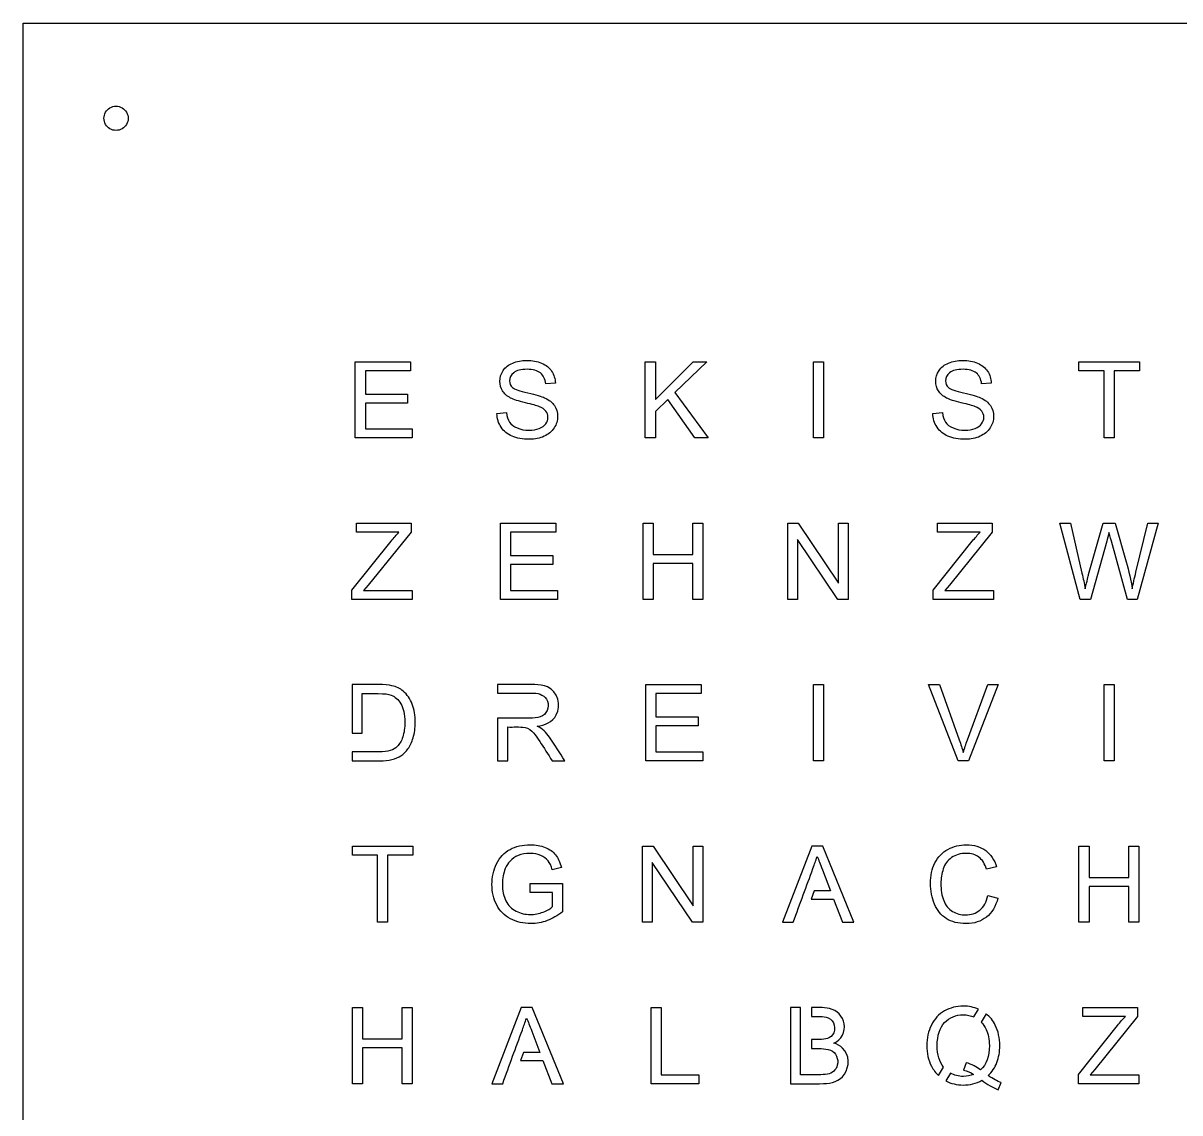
# Model space of a CAD drawing. Extents: x 0 to 450, y 0 to 450.
# Drawn here: x 0 to 238.8, y 225 to 450 of the extents above; entities that cross this region are included whole.
import ezdxf

# ---------------------------------------------------------------- set-up
doc = ezdxf.new("R2010")
doc.units = 0
doc.layers.get('0').update_dxf_attribs({"linetype": 'CONTINUOUS'})

msp = doc.modelspace()

# ---------------------------------------------------------------- linework, layer by layer
at = {"color": 7}
for p, q in [((0, 450), (450, 450)), ((0, 0), (0, 450)), ((21.679176, 430.345919), (21.679176, 430.345919)), ((68.571755, 364.345918), (68.571755, 380.093965)), ((68.571755, 380.093965), (79.958474, 380.093965)), ((79.958474, 380.093965), (79.958474, 378.235566)), ((128.442847, 364.345918), (128.442847, 380.093965)), ((128.442847, 380.093965), (130.526837, 380.093965)), ((130.526837, 380.093965), (130.526837, 372.284395)), ((130.526837, 372.284395), (138.347147, 380.093965)), ((141.172337, 380.093965), (134.565897, 373.713106)), ((138.347147, 380.093965), (141.172337, 380.093965)), ((163.180157, 364.345918), (163.180157, 380.093965)), ((163.180157, 380.093965), (165.264137, 380.093965)), ((165.264137, 380.093965), (165.264137, 364.345918)), ((217.970197, 378.235566), (217.970197, 380.093965)), ((217.970197, 380.093965), (230.452617, 380.093965)), ((230.452617, 380.093965), (230.452617, 378.235566)), ((79.958474, 378.235566), (70.655739, 378.235566)), ((70.655739, 378.235566), (70.655739, 373.412324)), ((223.158667, 378.235566), (217.970197, 378.235566)), ((223.158667, 364.345918), (223.158667, 378.235566)), ((230.452617, 378.235566), (225.242657, 378.235566)), ((225.242657, 378.235566), (225.242657, 364.345918)), ((109.883277, 375.657441), (107.885227, 375.507051)), ((199.883277, 375.657441), (197.885227, 375.507051)), ((70.655739, 373.412324), (79.367654, 373.412324)), ((79.367654, 373.412324), (79.367654, 371.564668)), ((134.565897, 373.713106), (141.462377, 364.345918)), ((79.367654, 371.564668), (70.655739, 371.564668)), ((70.655739, 371.564668), (70.655739, 366.204316)), ((133.104957, 372.316621), (130.526837, 369.802949)), ((138.712377, 364.345918), (133.104957, 372.316621)), ((97.819802, 369.405488), (99.785627, 369.577363)), ((97.819802, 369.405488), (97.819802, 369.405488)), ((130.526837, 369.802949), (130.526837, 364.345918)), ((187.819797, 369.405488), (189.785627, 369.577363)), ((187.819797, 369.405488), (187.819797, 369.405488)), ((70.655739, 366.204316), (80.323708, 366.204316)), ((80.323708, 366.204316), (80.323708, 364.345918)), ((80.323708, 364.345918), (68.571755, 364.345918)), ((130.526837, 364.345918), (128.442847, 364.345918)), ((141.462377, 364.345918), (138.712377, 364.345918)), ((165.264137, 364.345918), (163.180157, 364.345918)), ((225.242657, 364.345918), (223.158667, 364.345918)), ((68.808083, 344.902218), (68.808083, 346.760618)), ((68.808083, 346.760618), (80.08738, 346.760618)), ((80.08738, 346.760618), (80.08738, 344.902218)), ((98.571755, 331.012578), (98.571755, 346.760618)), ((98.571755, 346.760618), (109.958477, 346.760618)), ((109.958477, 346.760618), (109.958477, 344.902218)), ((127.991677, 331.012578), (127.991677, 346.760618)), ((127.991677, 346.760618), (130.075657, 346.760618)), ((130.075657, 346.760618), (130.075657, 340.293828)), ((138.261207, 340.293828), (138.261207, 346.760618)), ((138.261207, 346.760618), (140.345197, 346.760618)), ((140.345197, 346.760618), (140.345197, 331.012578)), ((157.905737, 331.012578), (157.905737, 346.760618)), ((157.905737, 346.760618), (160.043437, 346.760618)), ((160.043437, 346.760618), (168.314917, 334.396368)), ((168.314917, 334.396368), (168.314917, 346.760618)), ((168.314917, 346.760618), (170.312967, 346.760618)), ((170.312967, 346.760618), (170.312967, 331.012578)), ((188.808087, 344.902218), (188.808087, 346.760618)), ((188.808087, 346.760618), (200.087377, 346.760618)), ((200.087377, 346.760618), (200.087377, 344.902218)), ((218.249487, 331.012578), (214.070777, 346.760618)), ((214.070777, 346.760618), (216.208477, 346.760618)), ((216.208477, 346.760618), (218.603977, 336.437378)), ((219.978977, 336.125858), (222.976047, 346.760618)), ((222.976047, 346.760618), (225.489727, 346.760618)), ((225.489727, 346.760618), (227.745587, 338.789918)), ((229.754377, 336.641478), (232.225077, 346.760618)), ((234.319797, 346.760618), (230.001447, 331.012578)), ((232.225077, 346.760618), (234.319797, 346.760618)), ((77.595193, 344.902218), (68.808083, 344.902218)), ((80.08738, 344.902218), (71.24656, 333.977418)), ((109.958477, 344.902218), (100.655737, 344.902218)), ((100.655737, 344.902218), (100.655737, 340.078978)), ((197.595197, 344.902218), (188.808087, 344.902218)), ((200.087377, 344.902218), (191.246557, 333.977418)), ((67.894997, 332.946168), (75.96238, 343.033078)), ((168.175267, 331.012578), (159.903787, 343.387578)), ((159.903787, 343.387578), (159.903787, 331.012578)), ((187.894997, 332.946168), (195.962377, 343.033078)), ((223.717267, 343.011598), (220.376447, 331.012578)), ((227.992657, 331.012578), (224.673317, 343.011598)), ((100.655737, 340.078978), (109.367657, 340.078978)), ((109.367657, 340.078978), (109.367657, 338.231328)), ((130.075657, 340.293828), (138.261207, 340.293828)), ((109.367657, 338.231328), (100.655737, 338.231328)), ((100.655737, 338.231328), (100.655737, 332.870968)), ((138.261207, 338.435428), (130.075657, 338.435428)), ((130.075657, 338.435428), (130.075657, 331.012578)), ((138.261207, 331.012578), (138.261207, 338.435428)), ((67.894997, 331.012578), (67.894997, 332.946168)), ((71.24656, 333.977418), (70.290505, 332.870968)), ((70.290505, 332.870968), (80.345193, 332.870968)), ((80.345193, 332.870968), (80.345193, 331.012578)), ((100.655737, 332.870968), (110.323707, 332.870968)), ((110.323707, 332.870968), (110.323707, 331.012578)), ((187.894997, 331.012578), (187.894997, 332.946168)), ((191.246557, 333.977418), (190.290507, 332.870968)), ((190.290507, 332.870968), (200.345197, 332.870968)), ((200.345197, 332.870968), (200.345197, 331.012578)), ((80.345193, 331.012578), (67.894997, 331.012578)), ((110.323707, 331.012578), (98.571755, 331.012578)), ((130.075657, 331.012578), (127.991677, 331.012578)), ((140.345197, 331.012578), (138.261207, 331.012578)), ((159.903787, 331.012578), (157.905737, 331.012578)), ((170.312967, 331.012578), (168.175267, 331.012578)), ((200.345197, 331.012578), (187.894997, 331.012578)), ((220.376447, 331.012578), (218.249487, 331.012578)), ((230.001447, 331.012578), (227.992657, 331.012578)), ((67.927121, 313.42745), (67.927121, 303.37587)), ((73.352114, 313.42742), (67.927121, 313.42745)), ((97.959397, 313.42794), (97.959397, 313.42746)), ((128.571757, 297.679248), (128.571757, 313.427298)), ((128.571757, 313.427298), (139.958477, 313.427298)), ((139.958477, 313.427298), (139.958477, 311.568898)), ((163.180157, 297.679248), (163.180157, 313.427298)), ((163.180157, 313.427298), (165.264137, 313.427298)), ((165.264137, 313.427298), (165.264137, 297.679248)), ((193.029767, 297.679248), (186.928197, 313.427298)), ((186.928197, 313.427298), (189.184057, 313.427298)), ((189.184057, 313.427298), (193.276837, 301.986868)), ((194.952617, 301.986868), (199.206517, 313.427298)), ((201.333477, 313.427298), (195.167457, 297.679248)), ((199.206517, 313.427298), (201.333477, 313.427298)), ((223.180157, 297.679248), (223.180157, 313.427298)), ((223.180157, 313.427298), (225.264137, 313.427298)), ((225.264137, 313.427298), (225.264137, 297.679248)), ((70.011234, 303.37587), (70.011234, 311.56865)), ((70.011234, 311.56865), (73.319557, 311.56865)), ((139.958477, 311.568898), (130.655737, 311.568898)), ((130.655737, 311.568898), (130.655737, 306.745648)), ((130.655737, 306.745648), (139.367657, 306.745648)), ((139.367657, 306.745648), (139.367657, 304.897998)), ((67.927121, 303.37587), (70.011234, 303.37587)), ((139.367657, 304.897998), (130.655737, 304.897998)), ((130.655737, 304.897998), (130.655737, 299.537648)), ((70.011234, 299.53886), (67.927121, 299.53886)), ((67.927121, 299.53886), (67.927121, 297.67903)), ((70.011234, 299.53786), (70.011234, 299.53886)), ((73.373302, 299.53786), (70.011234, 299.53786)), ((130.655737, 299.537648), (140.323707, 299.537648)), ((140.323707, 299.537648), (140.323707, 297.679248)), ((67.927121, 297.67903), (73.60998, 297.67903)), ((140.323707, 297.679248), (128.571757, 297.679248)), ((165.264137, 297.679248), (163.180157, 297.679248)), ((195.167457, 297.679248), (193.029767, 297.679248)), ((225.264137, 297.679248), (223.180157, 297.679248)), ((67.970193, 278.235568), (67.970193, 280.093968)), ((67.970193, 280.093968), (80.452614, 280.093968)), ((80.452614, 280.093968), (80.452614, 278.235568)), ((127.905737, 264.345918), (127.905737, 280.093968)), ((127.905737, 280.093968), (130.043437, 280.093968)), ((130.043437, 280.093968), (138.314917, 267.729708)), ((138.314917, 267.729708), (138.314917, 280.093968)), ((138.314917, 280.093968), (140.312967, 280.093968)), ((140.312967, 280.093968), (140.312967, 264.345918)), ((162.84691, 280.09409), (156.79922, 264.34569)), ((165.09225, 280.09409), (162.84691, 280.09409)), ((171.53734, 264.34569), (165.09225, 280.09409)), ((217.991677, 264.345918), (217.991677, 280.093968)), ((217.991677, 280.093968), (220.075657, 280.093968)), ((220.075657, 280.093968), (220.075657, 273.627168)), ((228.261207, 273.627168), (228.261207, 280.093968)), ((228.261207, 280.093968), (230.345197, 280.093968)), ((230.345197, 280.093968), (230.345197, 264.345918)), ((73.158669, 278.235568), (67.970193, 278.235568)), ((73.158669, 264.345918), (73.158669, 278.235568)), ((80.452614, 278.235568), (75.242654, 278.235568)), ((75.242654, 278.235568), (75.242654, 264.345918)), ((111.129377, 275.689718), (109.249487, 275.174098)), ((138.175267, 264.345918), (129.903787, 276.720918)), ((129.903787, 276.720918), (129.903787, 264.345918)), ((165.03851, 275.17397), (166.68234, 270.81248)), ((200.978977, 275.775608), (198.927227, 275.292208)), ((104.694807, 272.370328), (111.365697, 272.381128)), ((104.694807, 270.522678), (104.694807, 272.370328)), ((111.365697, 272.381128), (111.365697, 266.537378)), ((220.075657, 273.627168), (228.261207, 273.627168)), ((109.324687, 270.522728), (104.694807, 270.522678)), ((109.324687, 267.590108), (109.324687, 270.522728)), ((163.32595, 270.81248), (162.71152, 269.11543)), ((166.68234, 270.81248), (163.32595, 270.81248)), ((199.163547, 269.867398), (201.247537, 269.341038)), ((199.163547, 269.867398), (199.163547, 269.867398)), ((228.261207, 271.768768), (220.075657, 271.768768)), ((220.075657, 271.768768), (220.075657, 264.345918)), ((228.261207, 264.345918), (228.261207, 271.768768)), ((162.71152, 269.11543), (167.32674, 269.11543)), ((167.32674, 269.11543), (169.16332, 264.34569)), ((75.242654, 264.345918), (73.158669, 264.345918)), ((129.903787, 264.345918), (127.905737, 264.345918)), ((140.312967, 264.345918), (138.175267, 264.345918)), ((156.79922, 264.34569), (159.012, 264.34569)), ((169.16332, 264.34569), (171.53734, 264.34569)), ((220.075657, 264.345918), (217.991677, 264.345918)), ((230.345197, 264.345918), (228.261207, 264.345918)), ((67.991677, 231.012588), (67.991677, 246.760638)), ((67.991677, 246.760638), (70.075661, 246.760638)), ((70.075661, 246.760638), (70.075661, 240.293838)), ((78.261208, 240.293838), (78.261208, 246.760638)), ((78.261208, 246.760638), (80.345193, 246.760638)), ((80.345193, 246.760638), (80.345193, 231.012588)), ((102.84695, 246.76072), (96.799262, 231.01284)), ((105.0923, 246.76072), (102.84695, 246.76072)), ((111.53738, 231.01284), (105.0923, 246.76072)), ((129.667457, 231.012588), (129.667457, 246.760638)), ((129.667457, 246.760638), (131.751447, 246.760638)), ((131.751447, 246.760638), (131.751447, 232.870988)), ((160.52764, 246.76071), (158.44301, 246.76071)), ((158.44301, 246.76071), (158.44301, 231.01283)), ((162.77663, 246.76071), (162.77663, 244.90242)), ((164.44574, 246.76128), (164.44578, 246.76124)), ((194.11477, 247.03977), (194.11477, 247.03977)), ((196.29242, 244.79598), (197.26032, 246.40002)), ((218.808087, 244.902238), (218.808087, 246.760638)), ((218.808087, 246.760638), (230.087377, 246.760638)), ((230.087377, 246.760638), (230.087377, 244.902238)), ((198.84782, 245.44607), (197.81739, 243.73817)), ((198.84782, 245.44607), (198.84782, 245.44607)), ((227.595197, 244.902238), (218.808087, 244.902238)), ((230.087377, 244.902238), (221.246557, 233.977438)), ((105.03855, 241.84061), (106.68186, 237.47963)), ((217.894997, 232.946188), (225.962377, 243.033098)), ((70.075661, 240.293838), (78.261208, 240.293838)), ((162.77663, 240.14354), (162.77663, 238.28112)), ((78.261208, 238.435438), (70.075661, 238.435438)), ((70.075661, 238.435438), (70.075661, 231.012588)), ((78.261208, 231.012588), (78.261208, 238.435438)), ((103.32341, 237.47963), (102.71053, 235.78206)), ((106.68186, 237.47963), (103.32341, 237.47963)), ((102.71053, 235.78206), (107.32678, 235.78206)), ((107.32678, 235.78206), (109.16337, 231.01284)), ((188.98382, 232.68354), (190.0282, 234.41419)), ((194.67339, 235.36297), (194.16851, 233.84833)), ((131.751447, 232.870988), (139.507297, 232.870988)), ((139.507297, 232.870988), (139.507297, 231.012588)), ((162.47432, 232.87112), (160.52664, 232.87112)), ((191.4555, 233.19514), (190.49845, 231.60867)), ((217.894997, 231.012588), (217.894997, 232.946188)), ((221.246557, 233.977438), (220.290507, 232.870988)), ((220.290507, 232.870988), (230.345197, 232.870988)), ((230.345197, 232.870988), (230.345197, 231.012588)), ((70.075661, 231.012588), (67.991677, 231.012588)), ((80.345193, 231.012588), (78.261208, 231.012588)), ((96.799262, 231.01284), (99.012047, 231.01284)), ((109.16337, 231.01284), (111.53738, 231.01284)), ((139.507297, 231.012588), (129.667457, 231.012588)), ((201.3226, 229.78811), (201.93497, 231.23815)), ((230.345197, 231.012588), (217.894997, 231.012588))]:
    msp.add_line(p, q, dxfattribs=at)
for points in [[(16.679176, 430.345919), (16.679176, 431.239083), (17.155673, 432.064401), (17.929176, 432.510983)], [(17.929176, 432.510983), (18.702679, 432.957565), (19.655673, 432.957565), (20.429176, 432.510983)], [(20.429176, 432.510983), (21.202679, 432.064401), (21.679176, 431.239083), (21.679176, 430.345919)], [(17.929176, 428.180855), (17.155673, 428.627437), (16.679176, 429.452755), (16.679176, 430.345919)], [(21.679176, 430.345919), (21.679176, 429.452755), (21.202679, 428.627437), (20.429176, 428.180855)], [(20.429176, 428.180855), (19.655673, 427.734274), (18.702679, 427.734274), (17.929176, 428.180855)], [(99.098122, 378.246309), (99.549292, 378.940971), (100.208147, 379.467338), (101.074687, 379.82541)], [(101.074687, 379.82541), (101.94122, 380.183484), (102.904437, 380.36252), (103.964337, 380.36252)], [(103.964337, 380.36252), (105.13165, 380.36252), (106.159317, 380.172742), (107.047337, 379.793184)], [(107.047337, 379.793184), (107.942523, 379.420788), (108.630023, 378.869356), (109.109837, 378.138887)], [(189.098127, 378.246309), (189.549293, 378.940971), (190.208147, 379.467338), (191.074687, 379.82541)], [(191.074687, 379.82541), (191.94122, 380.183484), (192.904437, 380.36252), (193.964337, 380.36252)], [(193.964337, 380.36252), (195.13165, 380.36252), (196.159317, 380.172742), (197.047337, 379.793184)], [(197.047337, 379.793184), (197.942523, 379.420788), (198.630023, 378.869356), (199.109837, 378.138887)], [(98.421364, 376.022676), (98.421364, 376.817598), (98.64695, 377.558809), (99.098122, 378.246309)], [(101.289527, 377.827363), (100.716613, 377.36903), (100.430157, 376.814017), (100.430157, 376.162324)], [(104.050267, 378.525606), (102.789853, 378.525606), (101.869607, 378.292859), (101.289527, 377.827363)], [(106.789527, 377.76291), (106.17364, 378.271374), (105.260553, 378.525606), (104.050267, 378.525606)], [(107.885227, 375.507051), (107.777807, 376.502494), (107.412573, 377.254447), (106.789527, 377.76291)], [(109.109837, 378.138887), (109.589657, 377.408419), (109.84747, 376.58127), (109.883277, 375.657441)], [(188.421367, 376.022676), (188.421367, 376.817598), (188.646953, 377.558809), (189.098127, 378.246309)], [(191.289527, 377.827363), (190.716613, 377.36903), (190.430157, 376.814017), (190.430157, 376.162324)], [(194.050267, 378.525606), (192.789853, 378.525606), (191.869607, 378.292859), (191.289527, 377.827363)], [(196.789527, 377.76291), (196.17364, 378.271374), (195.260553, 378.525606), (194.050267, 378.525606)], [(197.885227, 375.507051), (197.777807, 376.502494), (197.412573, 377.254447), (196.789527, 377.76291)], [(199.109837, 378.138887), (199.589657, 377.408419), (199.84747, 376.58127), (199.883277, 375.657441)], [(98.969216, 374.056856), (98.603981, 374.644096), (98.421364, 375.299369), (98.421364, 376.022676)], [(100.430157, 376.162324), (100.430157, 375.596569), (100.634257, 375.131074), (101.042457, 374.76584)], [(188.969217, 374.056856), (188.603983, 374.644096), (188.421367, 375.299369), (188.421367, 376.022676)], [(190.430157, 376.162324), (190.430157, 375.596569), (190.634257, 375.131074), (191.042457, 374.76584)], [(100.655737, 372.595918), (99.903783, 372.989798), (99.34161, 373.476778), (98.969216, 374.056856)], [(103.695777, 371.607637), (102.249163, 371.958549), (101.235817, 372.287976), (100.655737, 372.595918)], [(101.042457, 374.76584), (101.443497, 374.400606), (102.48907, 374.024629), (104.179177, 373.63791)], [(104.179177, 373.63791), (105.876443, 373.258353), (107.04018, 372.925345), (107.670387, 372.638887)], [(107.670387, 372.638887), (108.587053, 372.216361), (109.26381, 371.679252), (109.700657, 371.027559)], [(190.655737, 372.595918), (189.903783, 372.989798), (189.34161, 373.476778), (188.969217, 374.056856)], [(193.695777, 371.607637), (192.249163, 371.958549), (191.235817, 372.287976), (190.655737, 372.595918)], [(191.042457, 374.76584), (191.443497, 374.400606), (192.48907, 374.024629), (194.179177, 373.63791)], [(194.179177, 373.63791), (195.876443, 373.258353), (197.04018, 372.925345), (197.670387, 372.638887)], [(197.670387, 372.638887), (198.587053, 372.216361), (199.26381, 371.679252), (199.700657, 371.027559)], [(106.499487, 370.844941), (106.07696, 371.009655), (105.14239, 371.263887), (103.695777, 371.607637)], [(107.917457, 369.910371), (107.630997, 370.282767), (107.15834, 370.594291), (106.499487, 370.844941)], [(109.700657, 371.027559), (110.13751, 370.383028), (110.355937, 369.638236), (110.355937, 368.793184)], [(196.499487, 370.844941), (196.07696, 371.009655), (195.14239, 371.263887), (193.695777, 371.607637)], [(197.917457, 369.910371), (197.630997, 370.282767), (197.15834, 370.594291), (196.499487, 370.844941)], [(199.700657, 371.027559), (200.13751, 370.383028), (200.355937, 369.638236), (200.355937, 368.793184)], [(98.679177, 366.569551), (98.134906, 367.407442), (97.848448, 368.352754), (97.819802, 369.405488)], [(99.785627, 369.577363), (99.87872, 368.789603), (100.093563, 368.141491), (100.430157, 367.633027)], [(107.895977, 367.267793), (108.196757, 367.683158), (108.347147, 368.13433), (108.347147, 368.621309)], [(108.347147, 368.621309), (108.347147, 369.11545), (108.203917, 369.545137), (107.917457, 369.910371)], [(110.355937, 368.793184), (110.355937, 367.955294), (110.116027, 367.163952), (109.636207, 366.41916)], [(188.679177, 366.569551), (188.134903, 367.407442), (187.848443, 368.352754), (187.819797, 369.405488)], [(189.785627, 369.577363), (189.87872, 368.789603), (190.093563, 368.141491), (190.430157, 367.633027)], [(197.895977, 367.267793), (198.196757, 367.683158), (198.347147, 368.13433), (198.347147, 368.621309)], [(198.347147, 368.621309), (198.347147, 369.11545), (198.203917, 369.545137), (197.917457, 369.910371)], [(200.355937, 368.793184), (200.355937, 367.955294), (200.116027, 367.163952), (199.636207, 366.41916)], [(100.945777, 364.70041), (99.986143, 365.115775), (99.23061, 365.738822), (98.679177, 366.569551)], [(100.430157, 367.633027), (100.773903, 367.131725), (101.30385, 366.723522), (102.019997, 366.408418)], [(102.019997, 366.408418), (102.736143, 366.100476), (103.541807, 365.946504), (104.436987, 365.946504)], [(104.436987, 365.946504), (105.231913, 365.946504), (105.933737, 366.064668), (106.542457, 366.300996)], [(106.542457, 366.300996), (107.151183, 366.537324), (107.602357, 366.85959), (107.895977, 367.267793)], [(109.636207, 366.41916), (109.156387, 365.68153), (108.465307, 365.105033), (107.562967, 364.689668)], [(190.945777, 364.70041), (189.986143, 365.115775), (189.23061, 365.738822), (188.679177, 366.569551)], [(190.430157, 367.633027), (190.773903, 367.131725), (191.30385, 366.723522), (192.019997, 366.408418)], [(192.019997, 366.408418), (192.736143, 366.100476), (193.541807, 365.946504), (194.436987, 365.946504)], [(194.436987, 365.946504), (195.231913, 365.946504), (195.933737, 366.064668), (196.542457, 366.300996)], [(196.542457, 366.300996), (197.151183, 366.537324), (197.602357, 366.85959), (197.895977, 367.267793)], [(199.636207, 366.41916), (199.156387, 365.68153), (198.465307, 365.105033), (197.562967, 364.689668)], [(104.533667, 364.077363), (103.10854, 364.077363), (101.912577, 364.285046), (100.945777, 364.70041)], [(107.562967, 364.689668), (106.667787, 364.281465), (105.65802, 364.077363), (104.533667, 364.077363)], [(194.533667, 364.077363), (193.10854, 364.077363), (191.912577, 364.285046), (190.945777, 364.70041)], [(197.562967, 364.689668), (196.667787, 364.281465), (195.65802, 364.077363), (194.533667, 364.077363)], [(75.96238, 343.033078), (76.535296, 343.749225), (77.079567, 344.372272), (77.595193, 344.902218)], [(195.962377, 343.033078), (196.535297, 343.749225), (197.07957, 344.372272), (197.595197, 344.902218)], [(224.179177, 344.859258), (224.014463, 344.135952), (223.860493, 343.520065), (223.717267, 343.011598)], [(224.673317, 343.011598), (224.394023, 344.014205), (224.22931, 344.630092), (224.179177, 344.859258)], [(227.745587, 338.789918), (228.31134, 336.813358), (228.719543, 334.954958), (228.970197, 333.214718)], [(218.603977, 336.437378), (218.86179, 335.355998), (219.083797, 334.281778), (219.269997, 333.214718)], [(219.269997, 333.214718), (219.671037, 334.897665), (219.907363, 335.868045), (219.978977, 336.125858)], [(228.970197, 333.214718), (229.170717, 334.210165), (229.43211, 335.352418), (229.754377, 336.641478)], [(76.15556, 313.2016), (75.51103, 313.35198), (74.576722, 313.42742), (73.352114, 313.42742)], [(78.465497, 312.0735), (77.828126, 312.61777), (77.057903, 312.99391), (76.15556, 313.2016)], [(102.88478, 313.42794), (101.24299, 313.42794), (99.601187, 313.42794), (97.959397, 313.42794)], [(97.959397, 313.42746), (97.959397, 312.84799), (97.959397, 312.26852), (97.959397, 311.68906)], [(108.27852, 312.94306), (106.56083, 313.60835), (104.6873, 313.38626), (102.88478, 313.42794)], [(110.0819, 307.1583), (111.12778, 309.13575), (110.39334, 312.0093), (108.27852, 312.94306)], [(73.319557, 311.56865), (74.55849, 311.56865), (75.457441, 311.46155), (76.016034, 311.24671)], [(76.016034, 311.24671), (76.789472, 310.94593), (77.444697, 310.35138), (77.981807, 309.46335)], [(80.323782, 309.37754), (79.915578, 310.47324), (79.296225, 311.37168), (78.465497, 312.0735)], [(97.959397, 311.68906), (100.45661, 311.68106), (102.95206, 311.70016), (105.45069, 311.67576)], [(105.45069, 311.67576), (106.57662, 311.65416), (107.83724, 311.17345), (108.24454, 310.03191)], [(77.981807, 309.46335), (78.526076, 308.5825), (78.798292, 307.31847), (78.798292, 305.67134)], [(80.947, 305.63927), (80.947, 307.04291), (80.739146, 308.289), (80.323782, 309.37754)], [(108.24454, 310.03191), (108.73776, 308.77779), (108.0683, 307.18111), (106.75731, 306.76742)], [(102.46569, 306.477), (100.96077, 306.475), (99.463807, 306.481), (97.959397, 306.48)], [(97.959397, 306.48), (97.959397, 303.5465), (97.959397, 300.613), (97.959397, 297.6795)], [(106.75731, 306.76742), (105.36917, 306.33136), (103.89757, 306.5185), (102.46569, 306.477)], [(106.11291, 304.845), (107.66482, 305.03005), (109.33314, 305.69143), (110.0819, 307.1583)], [(78.798292, 305.67134), (78.798292, 304.48254), (78.658494, 303.46911), (78.379198, 302.63121)], [(80.527903, 302.45962), (80.8072, 303.38344), (80.947, 304.4433), (80.947, 305.63927)], [(100.04351, 304.67287), (101.2357, 304.64937), (102.43467, 304.73347), (103.62055, 304.59747)], [(100.04351, 297.6795), (100.04351, 300.01063), (100.04351, 302.34175), (100.04351, 304.67287)], [(103.62055, 304.59747), (105.07636, 304.24128), (105.84033, 302.82962), (106.64532, 301.70127)], [(108.68503, 302.56829), (108.0056, 303.50025), (107.19727, 304.38984), (106.11291, 304.845)], [(78.379198, 302.63121), (78.10706, 301.80048), (77.724055, 301.1384), (77.229914, 300.64426)], [(79.453552, 300.16053), (79.8904, 300.76925), (80.248606, 301.53579), (80.527903, 302.45962)], [(106.64532, 301.70127), (107.5195, 300.37163), (108.35898, 299.01955), (109.21711, 297.67954)], [(111.83814, 297.67954), (110.78297, 299.30635), (109.77357, 300.96379), (108.68503, 302.56829)], [(193.276837, 301.986868), (193.606263, 301.070202), (193.881977, 300.210825), (194.103977, 299.408738)], [(194.103977, 299.408738), (194.34747, 300.268112), (194.63035, 301.127488), (194.952617, 301.986868)], [(75.811911, 299.82777), (75.224671, 299.63441), (74.411712, 299.53786), (73.373302, 299.53786)], [(77.229914, 300.64426), (76.879002, 300.29334), (76.406313, 300.02113), (75.811911, 299.82777)], [(76.134372, 297.94774), (76.872004, 298.12678), (77.498736, 298.38844), (78.014361, 298.73219)], [(78.014361, 298.73219), (78.537149, 299.08311), (79.016701, 299.55897), (79.453552, 300.16053)], [(73.60998, 297.67903), (74.562453, 297.67903), (75.403905, 297.76873), (76.134372, 297.94774)], [(97.959397, 297.6795), (98.6541, 297.6795), (99.348807, 297.6795), (100.04351, 297.6795)], [(109.21711, 297.67954), (110.09079, 297.67954), (110.96446, 297.67954), (111.83814, 297.67954)], [(100.526837, 279.395768), (101.729957, 280.040302), (103.115697, 280.362568), (104.684057, 280.362568)], [(104.684057, 280.362568), (105.82273, 280.362568), (106.8504, 280.176372), (107.767067, 279.803978)], [(107.767067, 279.803978), (108.690893, 279.438745), (109.4142, 278.926702), (109.936987, 278.267848)], [(190.935037, 279.406468), (192.09519, 280.043835), (193.36993, 280.362518), (194.759257, 280.362518)], [(194.759257, 280.362518), (196.334777, 280.362518), (197.659647, 279.961478), (198.733867, 279.159398)], [(97.755349, 276.430928), (98.39988, 277.762962), (99.323709, 278.751242), (100.526837, 279.395768)], [(102.224097, 278.138938), (101.529437, 277.852478), (100.967263, 277.472922), (100.537577, 277.000268)], [(104.694807, 278.579368), (103.742327, 278.579368), (102.918757, 278.432558), (102.224097, 278.138938)], [(106.864727, 278.160418), (106.213033, 278.439718), (105.489727, 278.579368), (104.694807, 278.579368)], [(108.368627, 277.064718), (108.01772, 277.523052), (107.51642, 277.888285), (106.864727, 278.160418)], [(109.249487, 275.174098), (109.01316, 275.976178), (108.71954, 276.606385), (108.368627, 277.064718)], [(109.936987, 278.267848), (110.459773, 277.608988), (110.857237, 276.749612), (111.129377, 275.689718)], [(163.07274, 275.43184), (163.42043, 276.44482), (163.59797, 276.92736), (163.95634, 277.96051)], [(163.95634, 277.96051), (164.28168, 277.10245), (164.53721, 276.49885), (165.03851, 275.17397)], [(188.260227, 276.624238), (188.89044, 277.848845), (189.782043, 278.776255), (190.935037, 279.406468)], [(191.676247, 277.709198), (190.867, 277.129118), (190.297663, 276.348518), (189.968237, 275.367398)], [(194.716287, 278.579318), (193.506, 278.579318), (192.492653, 278.289278), (191.676247, 277.709198)], [(197.337377, 277.795138), (196.642717, 278.317925), (195.76902, 278.579318), (194.716287, 278.579318)], [(198.927227, 275.292208), (198.561993, 276.438042), (198.032043, 277.272352), (197.337377, 277.795138)], [(198.733867, 279.159398), (199.808087, 278.357312), (200.556457, 277.229382), (200.978977, 275.775608)], [(96.799294, 272.144798), (96.799294, 273.677352), (97.117979, 275.106062), (97.755349, 276.430928)], [(99.549297, 275.442648), (99.148253, 274.468688), (98.947732, 273.412372), (98.947732, 272.273698)], [(100.537577, 277.000268), (100.11505, 276.527608), (99.785623, 276.008402), (99.549297, 275.442648)], [(159.012, 264.34569), (160.40698, 268.22672), (161.73918, 271.86941), (163.07274, 275.43184)], [(187.325657, 272.338108), (187.325657, 273.978082), (187.63718, 275.406792), (188.260227, 276.624238)], [(189.968237, 275.367398), (189.63881, 274.393445), (189.474097, 273.387262), (189.474097, 272.348848)], [(98.947732, 272.273698), (98.947732, 270.870058), (99.18764, 269.695582), (99.667457, 268.750268)], [(188.152807, 268.116428), (187.601373, 269.426975), (187.325657, 270.834202), (187.325657, 272.338108)], [(189.474097, 272.348848), (189.474097, 271.009655), (189.667457, 269.838755), (190.054177, 268.836148)], [(97.766091, 267.944598), (97.121559, 269.197858), (96.799294, 270.597925), (96.799294, 272.144798)], [(197.519997, 266.870328), (198.329243, 267.543508), (198.877093, 268.542532), (199.163547, 269.867398)], [(100.623517, 265.065698), (99.363097, 265.731712), (98.410622, 266.691345), (97.766091, 267.944598)], [(99.667457, 268.750268), (100.154437, 267.804955), (100.85984, 267.103132), (101.783667, 266.644798)], [(107.369607, 266.472918), (108.22898, 266.823832), (108.880673, 267.196228), (109.324687, 267.590108)], [(190.580547, 265.108618), (189.520647, 265.803278), (188.7114, 266.805882), (188.152807, 268.116428)], [(190.054177, 268.836148), (190.448057, 267.840708), (191.05678, 267.095918), (191.880347, 266.601778)], [(201.247537, 269.341038), (200.81069, 267.629445), (200.02293, 266.322478), (198.884257, 265.420138)], [(101.783667, 266.644798), (102.707493, 266.186465), (103.688613, 265.957298), (104.727027, 265.957298)], [(104.727027, 265.957298), (105.629373, 265.957298), (106.510233, 266.129172), (107.369607, 266.472918)], [(111.365697, 266.537378), (110.34161, 265.720972), (109.285297, 265.105085), (108.196757, 264.689718)], [(194.727027, 264.077368), (193.02976, 264.077368), (191.6476, 264.421118), (190.580547, 265.108618)], [(191.880347, 266.601778), (192.703913, 266.107638), (193.595517, 265.860568), (194.555157, 265.860568)], [(194.555157, 265.860568), (195.72247, 265.860568), (196.71075, 266.197155), (197.519997, 266.870328)], [(198.884257, 265.420138), (197.752743, 264.524958), (196.367, 264.077368), (194.727027, 264.077368)], [(104.845197, 264.077418), (103.298317, 264.077418), (101.89109, 264.406845), (100.623517, 265.065698)], [(108.196757, 264.689718), (107.108217, 264.281518), (105.99103, 264.077418), (104.845197, 264.077418)], [(160.52664, 232.87112), (160.52743, 237.50271), (160.52611, 242.13025), (160.52764, 246.76071)], [(164.44578, 246.76124), (163.88977, 246.77124), (163.3322, 246.75924), (162.77663, 246.76071)], [(166.49213, 246.53183), (165.81923, 246.69852), (165.13413, 246.74922), (164.44574, 246.76128)], [(169.51055, 243.40127), (169.2385, 244.92687), (168.01256, 246.21179), (166.49213, 246.53183)], [(190.20441, 246.04087), (189.04426, 245.37485), (188.149, 244.40467), (187.51879, 243.12994)], [(194.11477, 247.03977), (192.67532, 247.03977), (191.37173, 246.70688), (190.20441, 246.04087)], [(197.26032, 246.40002), (196.29889, 246.82455), (195.25126, 247.03977), (194.11477, 247.03977)], [(103.07278, 242.09847), (103.42148, 243.11045), (103.58749, 243.56704), (103.94127, 244.5768)], [(103.94127, 244.5768), (104.29667, 243.71874), (104.53725, 243.16548), (105.03855, 241.84061)], [(162.77663, 244.90242), (163.9393, 244.90142), (165.12163, 244.97292), (166.23947, 244.61666)], [(166.23947, 244.61666), (167.56014, 244.08811), (167.89031, 242.21247), (167.11177, 241.11041)], [(188.72234, 238.88678), (188.72234, 240.99941), (189.23407, 242.58525), (190.25816, 243.64515)], [(190.25816, 243.64515), (191.28225, 244.7122), (192.57159, 245.24608), (194.12562, 245.24608)], [(194.12562, 245.24608), (194.90674, 245.24608), (195.62882, 245.09585), (196.29242, 244.79598)], [(197.81739, 243.73817), (198.23049, 243.31746), (198.56907, 242.81808), (198.83076, 242.238)], [(200.71023, 243.09738), (200.24956, 244.0404), (199.62841, 244.82297), (198.84782, 245.44607)], [(225.962377, 243.033098), (226.535297, 243.749245), (227.07957, 244.372292), (227.595197, 244.902238)], [(99.012047, 231.01284), (100.41538, 234.92326), (101.73153, 238.51394), (103.07278, 242.09847)], [(167.3696, 239.3917), (168.879, 240.05106), (169.85006, 241.76997), (169.51055, 243.40127)], [(187.51879, 243.12994), (186.88858, 241.85519), (186.57363, 240.44082), (186.57363, 238.88678)], [(198.83076, 242.238), (199.26761, 241.28553), (199.48602, 240.17186), (199.48602, 238.89712)], [(201.63421, 238.89712), (201.63421, 240.45832), (201.32612, 241.85845), (200.71023, 243.09738)], [(164.0179, 240.14354), (163.60413, 240.14328), (163.1904, 240.14351), (162.77663, 240.14354)], [(167.11177, 241.11041), (166.40176, 240.15749), (165.0927, 240.15452), (164.0179, 240.14354)], [(169.19584, 238.37626), (168.69006, 238.86869), (168.04312, 239.19581), (167.3696, 239.3917)], [(186.57363, 238.88678), (186.57363, 237.32559), (186.88541, 235.92176), (187.50846, 234.67567)], [(190.0282, 234.41419), (189.15801, 235.49473), (188.72234, 236.98542), (188.72234, 238.88678)], [(199.48602, 238.89712), (199.48602, 236.65558), (198.87353, 234.97637), (197.64892, 233.85918)], [(201.04355, 235.39552), (201.43743, 236.43393), (201.63421, 237.6009), (201.63421, 238.89712)], [(162.77663, 238.28112), (164.08206, 238.27712), (165.41499, 238.3874), (166.66322, 237.94575)], [(166.66322, 237.94575), (167.8707, 237.50123), (168.40789, 236.06002), (168.09724, 234.86893)], [(169.55138, 232.96677), (170.64241, 234.56996), (170.66031, 236.98843), (169.19584, 238.37626)], [(168.09724, 234.86893), (167.89557, 233.87849), (167.02573, 233.13744), (166.04207, 232.98119)], [(187.50846, 234.67567), (187.89854, 233.90437), (188.39069, 233.24083), (188.98382, 232.68354)], [(197.64892, 233.85918), (196.86832, 234.5252), (195.87652, 235.02638), (194.67339, 235.36297)], [(199.2602, 232.69905), (200.05511, 233.46532), (200.64967, 234.36427), (201.04355, 235.39552)], [(166.04207, 232.98119), (164.86392, 232.79239), (163.66317, 232.89959), (162.47432, 232.87112)], [(165.25655, 231.03303), (166.84487, 231.09993), (168.65037, 231.52856), (169.55138, 232.96677)], [(194.12562, 232.52748), (193.12208, 232.52748), (192.23242, 232.75059), (191.4555, 233.19514)], [(194.07188, 230.74413), (195.48269, 230.74413), (196.77151, 231.06964), (197.93883, 231.72133)], [(196.23092, 232.94606), (195.57207, 232.66676), (194.87042, 232.52748), (194.12562, 232.52748)], [(194.16851, 233.84833), (194.89182, 233.66929), (195.57923, 233.36859), (196.23092, 232.94606)], [(197.93883, 231.72133), (199.06318, 230.84047), (200.19109, 230.19632), (201.3226, 229.78811)], [(201.93497, 231.23815), (201.11856, 231.5461), (200.22699, 232.03303), (199.2602, 232.69905)], [(158.44301, 231.01283), (160.71406, 231.02393), (162.98606, 230.98903), (165.25655, 231.03303)], [(190.49845, 231.60867), (191.5794, 231.0347), (192.76972, 230.74413), (194.07188, 230.74413)]]:
    msp.add_open_spline(points, degree=3, dxfattribs=at)

doc.saveas('drawing.dxf')
